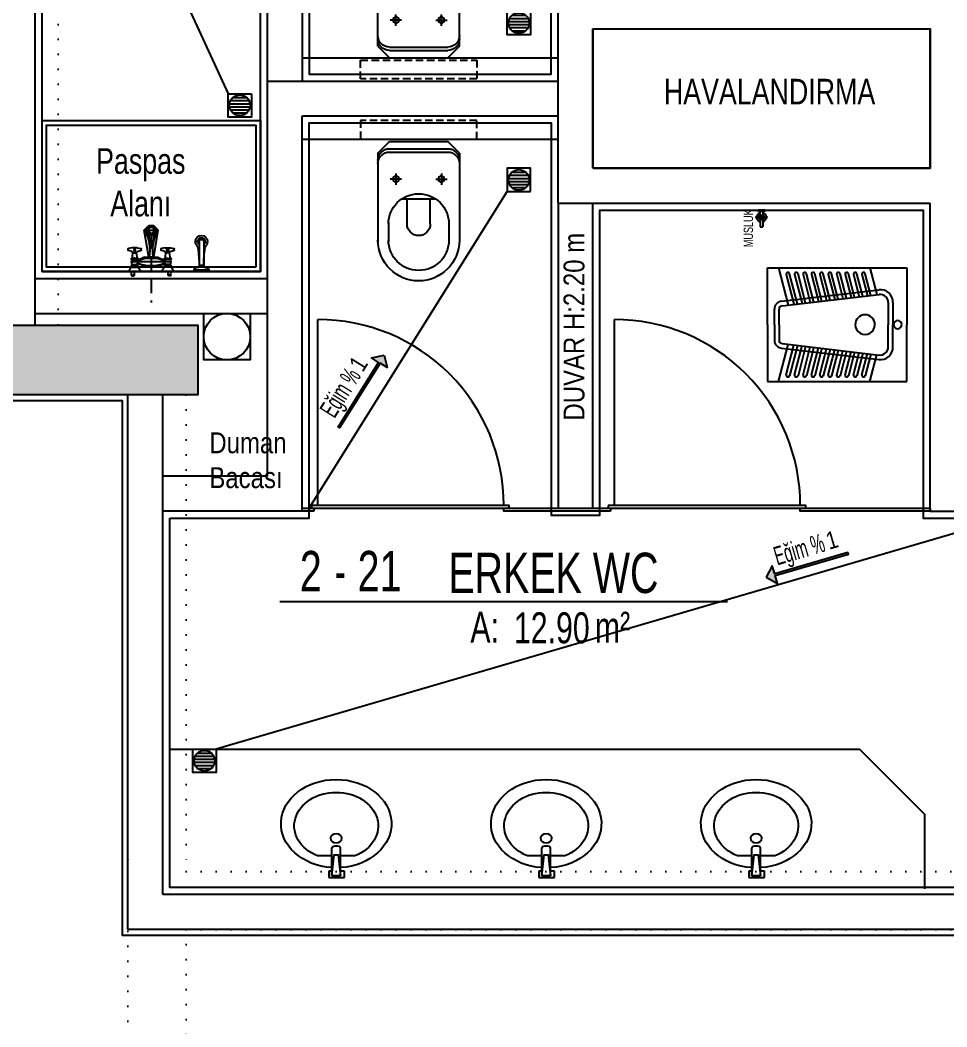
# Model space of a CAD drawing. Header units: inches. Extents: x 21 to 32698, y 13 to 3712.
# Drawn here: x 17295.4 to 17693.9, y 1820.2 to 2253.3 of the extents above; entities that cross this region are included whole.
import ezdxf
from ezdxf.enums import TextEntityAlignment as Align

# ---------------------------------------------------------------- set-up
doc = ezdxf.new("R2010")
doc.units = ezdxf.units.IN
doc.header["$MEASUREMENT"] = 0
doc.set_wipeout_variables(frame=1)
doc.linetypes.add('DOT', pattern=[6.35, 0, -6.35])
doc.linetypes.add('IMPORT-HIDDEN2', pattern=[47.625, 31.75, -15.875])
for name, color, linetype, lineweight in [('Z_MİM_-KM-AREA-IDEN', 8, 'Continuous', 25), ('Z_MİM_-KM-BEAM-RAY', 8, 'DOT', 25), ('Z_MİM_-KM-CERAMIC-09', 8, 'Continuous', 25), ('Z_MİM_-KM-DOOR-FRAM', 8, 'Continuous', 25), ('Z_MİM_-KM-DRAINER', 8, 'Continuous', 25), ('Z_MİM_-KM-Gor-25', 8, 'Continuous', 25), ('Z_MİM_-KM-PATTERN-00', 8, 'Continuous', 25), ('Z_MİM_-KM-PATTERN-STRC', 8, 'Continuous', 25), ('Z_MİM_-KM-RAY-1', 8, 'IMPORT-HIDDEN2', 25), ('Z_MİM_-KM-SHAFT', 8, 'Continuous', 25), ('Z_MİM_-KM-Silik tarama', 8, 'Continuous', 25), ('Z_MİM_-KM-STRC-CONCRETE', 8, 'Continuous', 25), ('Z_MİM_-KM-TEXT', 8, 'Continuous', 25), ('Z_MİM_-KM-TEXT-DETL', 8, 'Continuous', 25), ('Z_MİM_-KM-VITRF', 8, 'Continuous', 25), ('Z_MİM_-KM-WALL', 8, 'Continuous', 25), ('Z_MİM_-KM-WALL-FNSH', 8, 'Continuous', 25), ('Z_MİM_-KM-WALL-PL', 8, 'Continuous', 25), ('Z_MİM_-KM-WALL-PLASTER', 8, 'Continuous', 25), ('Z_MİM_00', 8, 'Continuous', 25)]:
    doc.layers.add(name, color=color, linetype=linetype, lineweight=lineweight)
doc.styles.add('-KM-OLCU', font='ARIALN.TTF')
doc.styles.add('Arial Narrow', font='ARIALN.TTF', dxfattribs={"height": 8})
doc.styles.add('Arial_4', font='arial.ttf', dxfattribs={"height": 10})
doc.styles.add('MAH', font='arial.ttf', dxfattribs={"width": 0.8, "height": 17.5})
doc.styles.add('S1', font='arial.ttf', dxfattribs={"width": 0.75, "height": 11})
doc.styles.add('TEXT 3 arial', font='arial.ttf', dxfattribs={"width": 0.8})

# ---------------------------------------------------------------- blocks, each defined once
blk = doc.blocks.new('-KM_Kiriş İzi-2K')
at = {"layer": 'Z_MİM_-KM-BEAM-RAY'}
for p, q in [((1980, 1450), (1980, 1140)), ((2010, 1110), (2010, 905)), ((2035, 1110), (2035, 905)), ((2010, 905), (2010, 680)), ((2035, 905), (2690, 905)), ((2035, 880), (2690, 880)), ((2035, 880), (2035, 680))]:
    blk.add_line(p, q, dxfattribs=at)
blk = doc.blocks.new('A1138DA')
for p, q in [((-0.109, -0.0671), (-0.109, 0.0746)), ((-0.109, 0.0746), (-0.0393, 0.0746)), ((-0.0909, 0.04), (0.227, 0.04)), ((-0.0393, 0.0746), (-0.0393, 0.04)), ((-0.0393, -0.0671), (-0.109, -0.0671)), ((-0.0909, -0.04), (0.227, -0.04)), ((-0.0393, -0.04), (-0.0393, -0.0671))]:
    blk.add_line(p, q)
for points in [[(0.1338, 0.1692), (0.1338, 0.04)], [(-0.0909, 0.04), (-0.0909, -0.04)], [(-0.0909, -0.04), (0.1463, -0.0181), (0.1463, 0.0181), (-0.0909, 0.04)], [(0.1338, -0.04), (0.1338, -0.1692)]]:
    blk.add_lwpolyline(points)
blk.add_circle((0.3345, 0.0001), 0.0517)
for centre, radius, start, end in [((0.5, 0), 0.5, 184.58857, 175.41143), ((0.474, 0), 0.38, 206.44838, 153.55162), ((0.2023, 0), 0.047, 301.674, 58.326)]:
    blk.add_arc(centre, radius, start, end)
blk = doc.blocks.new('alaturka_plan_1')
blk.add_wipeout([(1400.7, 716), (1890.7, 716), (1890.7, 116), (1400.7, 116)]).dxf.layer = 'Z_MİM_-KM-VITRF'
at = {"layer": 'Z_MİM_-KM-VITRF'}
for p, q in [((1400.7, 716), (1645.7, 716)), ((1400.7, 116), (1400.7, 716)), ((1890.7, 716), (1645.7, 716)), ((1890.7, 116), (1890.7, 716)), ((1550.1, 656), (1645.7, 656)), ((1741.4, 656), (1645.7, 656)), ((1550.1, 636), (1645.7, 636)), ((1741.4, 636), (1645.7, 636)), ((1400.7, 556), (1516.6, 586)), ((1544.3, 177), (1495.4, 594.6)), ((1564.2, 179.3), (1515.3, 597)), ((1727.3, 179.3), (1776.2, 597)), ((1747.1, 177), (1796, 594.6)), ((1890.7, 556), (1774.9, 586)), ((1519.5, 561), (1426.3, 536.8)), ((1523.6, 525.9), (1426.3, 500.7)), ((1430.1, 522.3), (1521.3, 545.9)), ((1767.8, 525.9), (1865.1, 500.7)), ((1861.3, 522.3), (1770.2, 545.9)), ((1771.9, 561), (1865.1, 536.8)), ((1527.7, 490.8), (1426.3, 464.5)), ((1430.1, 486.2), (1525.4, 510.8)), ((1763.7, 490.8), (1865.1, 464.5)), ((1861.3, 486.2), (1766.1, 510.8)), ((1531.8, 455.7), (1426.3, 428.4)), ((1430.1, 450), (1529.5, 475.7)), ((1430.1, 413.9), (1533.6, 440.6)), ((1861.3, 413.9), (1757.9, 440.6)), ((1759.6, 455.7), (1865.1, 428.4)), ((1861.3, 450), (1762, 475.7)), ((1535.9, 420.6), (1426.3, 392.2)), ((1430.1, 377.7), (1537.7, 405.6)), ((1861.3, 377.7), (1753.8, 405.6)), ((1755.5, 420.6), (1865.1, 392.2)), ((1540, 385.5), (1426.3, 356.1)), ((1544.1, 350.4), (1426.3, 319.9)), ((1430.1, 341.5), (1541.8, 370.5)), ((1747.3, 350.4), (1865.1, 319.9)), ((1861.3, 341.5), (1749.6, 370.5)), ((1751.4, 385.5), (1865.1, 356.1)), ((1548.3, 315.3), (1426.3, 283.8)), ((1430.1, 305.4), (1545.9, 335.4)), ((1743.2, 315.3), (1865.1, 283.8)), ((1861.3, 305.4), (1745.5, 335.4)), ((1552.4, 280.2), (1426.3, 247.6)), ((1430.1, 269.2), (1550, 300.3)), ((1430.1, 233.1), (1554.1, 265.2)), ((1861.3, 233.1), (1737.3, 265.2)), ((1739.1, 280.2), (1865.1, 247.6)), ((1861.3, 269.2), (1741.4, 300.3)), ((1556.5, 245.1), (1426.3, 211.4)), ((1430.1, 196.9), (1558.2, 230.1)), ((1861.3, 196.9), (1733.2, 230.1)), ((1735, 245.1), (1865.1, 211.4)), ((1400.7, 163.5), (1561.2, 205)), ((1890.7, 163.5), (1730.3, 205)), ((1645.7, 166), (1579.1, 166)), ((1645.7, 146), (1579.1, 146)), ((1645.7, 166), (1712.4, 166)), ((1645.7, 146), (1712.4, 146)), ((1645.7, 116), (1400.7, 116)), ((1645.7, 116), (1890.7, 116))]:
    blk.add_line(p, q, dxfattribs=at)
for centre, radius, start, end in [((1645.7, 676), 17.5, 90, 270), ((1645.7, 676), 17.5, 270, 90), ((1550.1, 601), 55, 90, 186.6745), ((1741.4, 601), 55, 353.3255, 90), ((1550.1, 601), 35, 90, 186.6745), ((1741.4, 601), 35, 353.3255, 90), ((1645.7, 536), 42.5, 90, 270), ((1645.7, 536), 42.5, 270, 90), ((1428.2, 529.6), 7.5, 104.518, 284.518), ((1863.2, 529.6), 7.5, 255.482, 75.482), ((1428.2, 493.4), 7.5, 104.518, 284.518), ((1863.2, 493.4), 7.5, 255.482, 75.482), ((1428.2, 457.3), 7.5, 104.518, 284.518), ((1863.2, 457.3), 7.5, 255.482, 75.482), ((1428.2, 421.1), 7.5, 104.518, 284.518), ((1428.2, 385), 7.5, 104.518, 284.518), ((1863.2, 421.1), 7.5, 255.482, 75.482), ((1863.2, 385), 7.5, 255.482, 75.482), ((1428.2, 348.8), 7.5, 104.518, 284.518), ((1863.2, 348.8), 7.5, 255.482, 75.482), ((1428.2, 312.6), 7.5, 104.518, 284.518), ((1863.2, 312.6), 7.5, 255.482, 75.482), ((1428.2, 276.5), 7.5, 104.518, 284.518), ((1863.2, 276.5), 7.5, 255.482, 75.482), ((1428.2, 240.3), 7.5, 104.518, 284.518), ((1863.2, 240.3), 7.5, 255.482, 75.482), ((1428.2, 204.2), 7.5, 104.518, 284.518), ((1579.1, 181), 35, 186.6745, 270), ((1579.1, 181), 15, 186.6745, 270), ((1712.4, 181), 15, 270, 353.3255), ((1712.4, 181), 35, 270, 353.3255), ((1863.2, 204.2), 7.5, 255.482, 75.482)]:
    blk.add_arc(centre, radius, start, end, dxfattribs=at)
blk = doc.blocks.new('*U106')
for p, q in [((38.64, -12.17), (13.64, -12.17)), ((8.64, -14.02), (8.64, -52.24)), ((38.64, -13.59), (13.64, -13.59)), ((43.64, -14.02), (43.64, -52.24)), ((13.14, -43.92), (13.14, -52.24)), ((39.14, -43.92), (39.14, -52.24))]:
    blk.add_line(p, q)
for centre, radius, start, end in [((13.64, -17.17), 5, 90, 180), ((38.64, -17.17), 5, 0, 90), ((13.64, -18.59), 5, 90, 180), ((38.64, -18.59), 5, 0, 90), ((26.14, -44.54), 13.01, 0, 180), ((26.14, -51.52), 17.51, 180, 0), ((26.14, -51.52), 13.01, 180, 0)]:
    blk.add_arc(centre, radius, start, end)
at = {"layer": 'Z_MİM_-KM-Silik tarama'}
for p, q in [((18.81, -25.23), (13.87, -25.23)), ((16.34, -22.76), (16.34, -27.71)), ((33.47, -25.23), (38.41, -25.23)), ((35.94, -22.76), (35.94, -27.71)), ((33.29, -33.66), (18.99, -33.66)), ((21.14, -44.54), (21.14, -33.66)), ((31.14, -44.54), (31.14, -33.66))]:
    blk.add_line(p, q, dxfattribs=at)
for centre in [(16.34, -25.23), (35.94, -25.23)]:
    blk.add_circle(centre, 1.32, dxfattribs=at)
blk.add_arc((26.14, -44.54), 5, 180, 0, dxfattribs=at)
blk.add_wipeout([(1.14, 0), (51.14, 0), (51.14, -8.05), (1.14, -8.05)])
for p, q in [((8.64, -14.02), (13.64, -9.02)), ((38.64, -9.02), (13.64, -9.02)), ((43.64, -14.02), (38.64, -9.02))]:
    blk.add_line(p, q)
at = {"layer": 'Z_MİM_-KM-RAY-1', "ltscale": 0.1}
blk.add_lwpolyline([(1.14, 0), (51.14, 0), (51.14, -8.05), (1.14, -8.05)], close=True, dxfattribs=at)
blk = doc.blocks.new('*U128')
for p, q in [((8.64, -52.24), (8.64, -14.02)), ((13.14, -22.35), (13.14, -14.02)), ((39.14, -22.35), (39.14, -14.02)), ((43.64, -52.24), (43.64, -14.02)), ((38.64, -52.67), (13.64, -52.67)), ((38.64, -54.09), (13.64, -54.09))]:
    blk.add_line(p, q)
for centre, radius, start, end in [((26.14, -14.74), 17.51, 0, 180), ((26.14, -14.74), 13.01, 0, 180), ((26.14, -21.73), 13.01, 180, 0), ((13.64, -47.67), 5, 180, 270), ((13.64, -49.09), 5, 180, 270), ((38.64, -47.67), 5, 270, 0), ((38.64, -49.09), 5, 270, 0)]:
    blk.add_arc(centre, radius, start, end)
at = {"layer": 'Z_MİM_-KM-Silik tarama'}
for p, q in [((21.14, -21.73), (21.14, -32.6)), ((31.14, -21.73), (31.14, -32.6)), ((33.29, -32.6), (18.99, -32.6)), ((16.34, -43.5), (16.34, -38.56)), ((35.94, -43.5), (35.94, -38.56)), ((18.81, -41.03), (13.87, -41.03)), ((33.47, -41.03), (38.41, -41.03))]:
    blk.add_line(p, q, dxfattribs=at)
for centre in [(16.34, -41.03), (35.94, -41.03)]:
    blk.add_circle(centre, 1.32, dxfattribs=at)
blk.add_arc((26.14, -21.73), 5, 360, 180, dxfattribs=at)
blk.add_wipeout([(1.14, -66.27), (51.14, -66.27), (51.14, -58.22), (1.14, -58.22)])
for p, q in [((8.64, -52.24), (13.64, -57.24)), ((43.64, -52.24), (38.64, -57.24)), ((38.64, -57.24), (13.64, -57.24))]:
    blk.add_line(p, q)
at = {"layer": 'Z_MİM_-KM-RAY-1', "ltscale": 0.1}
blk.add_lwpolyline([(1.14, -66.27), (51.14, -66.27), (51.14, -58.22), (1.14, -58.22)], close=True, dxfattribs=at)
blk = doc.blocks.new('-KM_Baca_20_20')
at = {"layer": 'Z_MİM_-KM-SHAFT'}
blk.add_lwpolyline([(7744.12, 1199.75), (7764.12, 1199.75), (7764.12, 1179.75), (7744.12, 1179.75)], close=True, dxfattribs=at)
blk.add_circle((7754.12, 1189.75), 10, dxfattribs=at)
blk = doc.blocks.new('-KM_Kolon-2K')
at = {"layer": 'Z_MİM_-KM-PATTERN-STRC'}
blk.add_hatch(color=256, dxfattribs=at).paths.add_polyline_path([(1955, 1140), (2040, 1140), (2040, 1110), (1955, 1110)], flags=0)
at = {"layer": 'Z_MİM_-KM-STRC-CONCRETE'}
blk.add_lwpolyline([(1955, 1140), (2040, 1140), (2040, 1110), (1955, 1110)], close=True, dxfattribs=at)
blk = doc.blocks.new('*U121')
blk.add_line((0, 0), (192.45, 0))
at = {"color": 7, "style": 'MAH', "width": 0.6}
blk.add_text('-', height=17.07, dxfattribs=at).set_placement((25.99, 13.11), align=Align.MIDDLE_CENTER)
at = {"color": 7, "style": 'Arial_4', "width": 0.7}
for s, p in [('m² ', (135.42, -17.69)), ('A:', (81.91, -17.69))]:
    blk.add_text(s, height=13.333, dxfattribs=at).set_placement(p)
for tag, p in [('K', (8.57, 13.11)), ('00', (33.43, 13.11)), ('MAHALADI', (72.42, 12.35))]:
    blk.add_attdef(tag, text='', height=17.33, dxfattribs=at).set_placement(p, align=Align.MIDDLE_LEFT)
blk.add_attdef('27.00', text='', height=13.33, dxfattribs=at).set_placement((133.25, -11.29), align=Align.MIDDLE_RIGHT)
blk = doc.blocks.new('duş aksesuar')
for p, q in [((-3.43, 16.38), (-4.17, 16.38)), ((-3.7, 9.98), (-3.7, 16.38)), ((-3.43, 9.98), (-3.43, 16.38)), ((-2.43, 14.64), (-2.43, 15.38)), ((-1.93, 12.22), (-1.93, 14.14)), ((8.75, 14.14), (-1.93, 14.14)), ((-1.68, 12.22), (-1.68, 14.14)), ((-1.43, 12.22), (-1.43, 14.14)), ((-3.43, 9.98), (-4.17, 9.98)), ((-2.43, 11.72), (-2.43, 10.98)), ((8.75, 12.22), (-1.93, 12.22)), ((-5.72, 0.05), (-6.02, -0.13)), ((-5.81, 0), (-6.02, -0.21)), ((-5.72, 0.05), (-4.17, 0.05)), ((-5.72, 0.05), (-5.72, -1.2)), ((-4.17, 1.05), (-4.17, -3.72)), ((-2.21, 0.02), (-2.21, -2.68)), ((4.64, 0.21), (4.87, 1.29)), ((5.11, 1.49), (5.58, 1.49)), ((6.13, -0.2), (5.82, 1.29)), ((-5.72, 0), (-6.02, -0.3)), ((-5.72, -0.09), (-6.02, -0.39)), ((-6.02, -0.13), (-6.02, -1.02)), ((-5.72, -0.18), (-6.02, -0.48)), ((-5.72, -0.27), (-6.02, -0.57)), ((-5.72, -0.36), (-6.02, -0.66)), ((-5.72, -0.44), (-6.02, -0.74)), ((-5.72, -0.53), (-6.02, -0.83)), ((-5.72, -0.62), (-6.02, -0.92)), ((-5.72, -0.71), (-6.02, -1.01)), ((-5.72, -1.2), (-6.02, -1.02)), ((-5.72, -0.8), (-5.97, -1.05)), ((-5.72, -0.89), (-5.92, -1.08)), ((-5.72, -0.97), (-5.86, -1.11)), ((-5.72, -1.06), (-5.81, -1.15)), ((-5.72, -1.15), (-5.75, -1.18)), ((-5.72, -1.2), (-4.17, -1.2)), ((-2.01, -5.55), (-0.59, -2.57)), ((-1.05, -0.24), (-1.05, -2.43)), ((0, 0), (0, -16.87)), ((2.01, -5.55), (0.59, -2.57)), ((1.05, -0.24), (1.05, -2.43)), ((2.25, -0.32), (3.94, -0.6)), ((2.25, -2.34), (3.94, -2.07)), ((3.94, -0.6), (4.2, -0.43)), ((3.94, -0.6), (3.94, -2.07)), ((3.94, -1.33), (6.13, -1.33)), ((3.94, -2.07), (4.2, -2.24)), ((4.64, -2.88), (4.87, -3.95)), ((5.11, -4.15), (5.58, -4.15)), ((6.13, -2.46), (5.82, -3.95)), ((6.13, -2.46), (6.13, -0.2)), ((-2.01, -11.32), (-2.01, -5.55)), ((2.01, -7.33), (13.63, -5.39)), ((2.01, -11.32), (2.01, -5.55)), ((11.6, -7.39), (7.46, -7.57)), ((13.63, -5.39), (11.6, -7.39)), ((11.6, -9.39), (11.6, -7.39)), ((13.63, -6.09), (12.1, -7.6)), ((12.1, -9.18), (12.1, -7.6)), ((13.63, -5.39), (15.66, -7.39)), ((13.63, -10.69), (13.63, -6.09)), ((13.63, -6.09), (15.16, -7.6)), ((15.16, -9.18), (15.16, -7.6)), ((15.66, -9.39), (15.66, -7.39)), ((-2.01, -11.32), (-0.59, -14.3)), ((2.01, -11.32), (0.59, -14.3)), ((2.01, -9.45), (13.63, -11.39)), ((4.64, -13.99), (4.87, -12.91)), ((5.11, -12.71), (5.58, -12.71)), ((6.13, -14.4), (5.82, -12.91)), ((11.6, -9.39), (7.46, -9.22)), ((13.63, -11.39), (11.6, -9.39)), ((13.63, -10.69), (12.1, -9.18)), ((13.63, -10.69), (15.16, -9.18)), ((13.63, -11.39), (15.66, -9.39)), ((-5.72, -15.67), (-6.02, -15.85)), ((-6.02, -16.74), (-6.02, -15.85)), ((-5.72, -16.16), (-6.02, -15.86)), ((-5.72, -16.24), (-6.02, -15.94)), ((-5.72, -16.33), (-6.02, -16.03)), ((-5.72, -16.42), (-6.02, -16.12)), ((-5.72, -16.51), (-6.02, -16.21)), ((-5.72, -16.6), (-6.02, -16.3)), ((-5.72, -16.69), (-6.02, -16.39)), ((-5.72, -16.78), (-6.02, -16.47)), ((-5.72, -16.86), (-6.02, -16.56)), ((-5.81, -16.87), (-6.02, -16.65)), ((-5.72, -16.92), (-6.02, -16.74)), ((-5.72, -16.07), (-5.97, -15.82)), ((-5.72, -15.98), (-5.92, -15.79)), ((-5.72, -15.89), (-5.86, -15.75)), ((-5.72, -15.8), (-5.81, -15.72)), ((-5.72, -15.71), (-5.75, -15.69)), ((-5.72, -16.92), (-5.72, -15.67)), ((-5.72, -15.67), (-4.17, -15.67)), ((-5.72, -16.92), (-4.17, -16.92)), ((-4.17, -17.92), (-4.17, -13.15)), ((-2.21, -16.88), (-2.21, -14.18)), ((-1.05, -16.63), (-1.05, -14.43)), ((1.05, -16.63), (1.05, -14.43)), ((2.25, -14.52), (3.94, -14.8)), ((2.25, -16.54), (3.94, -16.27)), ((3.94, -14.8), (4.2, -14.63)), ((3.94, -16.27), (3.94, -14.8)), ((3.94, -15.53), (6.13, -15.53)), ((3.94, -16.27), (4.2, -16.43)), ((4.64, -17.08), (4.87, -18.15)), ((6.13, -16.66), (5.82, -18.15)), ((6.13, -14.4), (6.13, -16.66)), ((5.11, -18.35), (5.58, -18.35))]:
    blk.add_line(p, q)
for centre, radius in [((-1.63, -1.33), 0.33), ((1.4, -0.32), 0.237), ((1.4, -2.35), 0.237), ((13.63, -8.39), 1.73), ((13.63, -8.39), 1.23), ((-1.63, -15.53), 0.33), ((1.4, -14.51), 0.237), ((1.4, -16.55), 0.237)]:
    blk.add_circle(centre, radius)
for centre, radius, start, end in [((-3.43, 15.38), 1, 0, 90), ((-1.93, 14.64), 0.5, 180, 270), ((-3.45, 87.56), 73.44, 271.3806, 277.4193), ((5.77, 16.72), 2, 277.4193, 310.0792), ((8.75, 13.18), 2.63, 229.9208, 130.0792), ((8.75, 13.18), 1.63, 216.3284, 143.6716), ((8.75, 13.18), 0.965, 270, 90), ((-3.43, 10.98), 1, 270, 0), ((-1.93, 11.72), 0.5, 90, 180), ((-3.45, -61.2), 73.44, 82.5807, 88.6194), ((5.77, 9.64), 2, 49.9208, 82.5807), ((-4.37, -1.77), 2.83, 40.8184, 85.9339), ((-2.31, 0.02), 0.1, 0, 40.8184), ((-1.63, -0.83), 0.834, 45.6844, 134.3156), ((1.4, -0.24), 0.357, 41.9134, 180.9436), ((3.67, 0.41), 1, 302.5094, 348.3908), ((5.11, 1.24), 0.25, 90, 168.3908), ((5.58, 1.24), 0.25, 11.6092, 90), ((-4.37, -0.9), 2.83, 274.0661, 319.1816), ((-2.31, -2.68), 0.1, 319.1816, 0), ((-1.63, -1.83), 0.834, 225.6844, 314.3156), ((14.46, -8.43), 16.15, 158.7035, 201.2965), ((0, -2.42), 2.42, 64.4398, 115.5602), ((-0.84, -2.57), 0.248, 0, 146.5748), ((0.84, -2.57), 0.248, 33.4252, 180), ((-14.46, -8.43), 16.15, 338.7035, 21.2965), ((1.4, -2.42), 0.357, 179.0564, 318.0866), ((2.41, 0.66), 1, 221.9134, 260.6966), ((2.41, -3.33), 1, 99.3034, 138.0866), ((3.67, -3.08), 1, 11.6092, 57.4906), ((5.11, -3.9), 0.25, 191.6092, 270), ((5.58, -3.9), 0.25, 270, 348.3908), ((5.06, 9.09), 16.83, 259.5714, 300.6359), ((5.06, -25.87), 16.83, 59.3641, 100.4286), ((5.11, -12.96), 0.25, 90, 168.3908), ((5.58, -12.96), 0.25, 11.6092, 90), ((-4.37, -15.96), 2.83, 40.8184, 85.9339), ((-4.37, -15.1), 2.83, 274.0661, 319.1816), ((-2.31, -14.18), 0.1, 0, 40.8184), ((-2.31, -16.88), 0.1, 319.1816, 0), ((-1.63, -15.03), 0.834, 45.6844, 134.3156), ((-1.63, -16.03), 0.834, 225.6844, 314.3156), ((-0.84, -14.3), 0.248, 213.4252, 0), ((0, -14.44), 2.42, 244.4398, 295.5602), ((0.84, -14.3), 0.248, 180, 326.5748), ((1.4, -14.44), 0.357, 41.9134, 180.9436), ((1.4, -16.62), 0.357, 179.0564, 318.0866), ((2.41, -13.53), 1, 221.9134, 260.6966), ((2.41, -17.53), 1, 99.3034, 138.0866), ((3.67, -13.79), 1, 302.5094, 348.3908), ((3.67, -17.28), 1, 11.6092, 57.4906), ((5.11, -18.1), 0.25, 191.6092, 270), ((5.58, -18.1), 0.25, 270, 348.3908)]:
    blk.add_arc(centre, radius, start, end)
at = {"extrusion": (0, 0, -1)}
for centre, major_axis, ratio in [((-1.63, -0.46), (0.344, 0), 0.634929), ((1.4, -1.33), (0, -0.322), 0.714309), ((5.03, -1.33), (0.595, 0), 0.570277), ((-1.63, -14.65), (0.344, 0), 0.634929)]:
    blk.add_ellipse(centre, major_axis=major_axis, ratio=ratio, dxfattribs=at)
for centre, major_axis, ratio in [((-1.63, -2.21), (0.344, 0), 0.634929), ((-1.63, -16.41), (0.344, 0), 0.634929), ((1.4, -15.53), (0, 0.322), 0.714309), ((5.03, -15.53), (0.595, 0), 0.570277)]:
    blk.add_ellipse(centre, major_axis=major_axis, ratio=ratio)
at = {"layer": 'Z_MİM_-KM-RAY-1', "ltscale": 0.2}
blk.add_line((11.98, -8.39), (-17.52, -8.39), dxfattribs=at)
blk = doc.blocks.new('A$C3109010e')
at = {"layer": 'Z_MİM_-KM-TEXT-DETL', "color": 7, "insert": (4.6, 78.11), "char_height": 9, "width": 156.214, "attachment_point": 5, "rotation": 90, "style": '-KM-OLCU'}
blk.add_mtext('DUVAR H:2.20 m', dxfattribs=at)
blk = doc.blocks.new('*U280')
blk.add_wipeout([(0, 10), (10, 10), (10, 0), (0, 0)])
at = {"layer": 'Z_MİM_-KM-DRAINER'}
blk.add_lwpolyline([(10, 10), (10, 0), (0, 0), (0, 10)], close=True, dxfattribs=at)
at = {"layer": 'Z_MİM_-KM-Silik tarama'}
for p, q in [((0.57, 4.4), (9.39, 4.4)), ((0.62, 5.73), (9.44, 5.73)), ((1.04, 7.07), (8.97, 7.07)), ((2.07, 8.4), (7.93, 8.4)), ((1.04, 3.07), (8.97, 3.07)), ((2.07, 1.73), (7.93, 1.73))]:
    blk.add_line(p, q, dxfattribs=at)
blk.add_circle((5, 5.07), 4.44, dxfattribs=at)
blk = doc.blocks.new('*U281')
blk.add_wipeout([(0, 0), (10, 0), (10, 10), (0, 10)])
at = {"layer": 'Z_MİM_-KM-DRAINER'}
blk.add_lwpolyline([(10, 0), (10, 10), (0, 10), (0, 0)], close=True, dxfattribs=at)
at = {"layer": 'Z_MİM_-KM-Silik tarama'}
for p, q in [((0.57, 5.6), (9.39, 5.6)), ((1.04, 6.93), (8.97, 6.93)), ((2.07, 8.27), (7.93, 8.27)), ((0.62, 4.27), (9.44, 4.27)), ((1.04, 2.93), (8.97, 2.93)), ((2.07, 1.6), (7.93, 1.6))]:
    blk.add_line(p, q, dxfattribs=at)
blk.add_circle((5, 4.93), 4.44, dxfattribs=at)
blk = doc.blocks.new('*U229')
at = {"layer": 'Z_MİM_-KM-PATTERN-00'}
h = blk.add_hatch(color=256, dxfattribs=at)
h.dxf.hatch_style = 1
h.paths.add_polyline_path([(36.77, 3.94), (40.7, 7.87), (40.7, 4.29), (73.53, 4.29), (73.53, 3.58), (40.7, 3.58), (40.7, 0)])
at = {"linetype": 'Continuous'}
blk.add_lwpolyline([(36.77, 3.94), (40.7, 7.87), (40.7, 4.29), (73.53, 4.29), (73.53, 3.58), (40.7, 3.58), (40.7, 0)], close=True, dxfattribs=at)
at = {"color": 7, "style": '-KM-OLCU'}
blk.add_attdef('E', (48.18, 0.21), '', height=7.5, rotation=180, dxfattribs=at)
at = {"layer": 'Z_MİM_-KM-TEXT', "color": 7, "style": 'Arial Narrow', "width": 0.7}
blk.add_text('Eğim %%%', height=8, rotation=180, dxfattribs=at).set_placement((71.51, 0.42))
blk = doc.blocks.new('*U283')
blk.add_wipeout([(0, 10), (10, 10), (10, 0), (0, 0)])
at = {"layer": 'Z_MİM_-KM-DRAINER'}
blk.add_lwpolyline([(10, 10), (10, 0), (0, 0), (0, 10)], close=True, dxfattribs=at)
at = {"layer": 'Z_MİM_-KM-Silik tarama'}
for p, q in [((0.57, 4.4), (9.39, 4.4)), ((0.62, 5.73), (9.44, 5.73)), ((1.04, 7.07), (8.97, 7.07)), ((2.07, 8.4), (7.93, 8.4)), ((1.04, 3.07), (8.97, 3.07)), ((2.07, 1.73), (7.93, 1.73))]:
    blk.add_line(p, q, dxfattribs=at)
blk.add_circle((5, 5.07), 4.44, dxfattribs=at)
blk = doc.blocks.new('*U285')
blk.add_wipeout([(0, 10), (10, 10), (10, 0), (0, 0)])
at = {"layer": 'Z_MİM_-KM-DRAINER'}
blk.add_lwpolyline([(10, 10), (10, 0), (0, 0), (0, 10)], close=True, dxfattribs=at)
at = {"layer": 'Z_MİM_-KM-Silik tarama'}
for p, q in [((0.57, 4.4), (9.39, 4.4)), ((0.62, 5.73), (9.44, 5.73)), ((1.04, 7.07), (8.97, 7.07)), ((2.07, 8.4), (7.93, 8.4)), ((1.04, 3.07), (8.97, 3.07)), ((2.07, 1.73), (7.93, 1.73))]:
    blk.add_line(p, q, dxfattribs=at)
blk.add_circle((5, 5.07), 4.44, dxfattribs=at)
blk = doc.blocks.new('*U231')
at = {"layer": 'Z_MİM_-KM-PATTERN-00'}
h = blk.add_hatch(color=256, dxfattribs=at)
h.dxf.hatch_style = 1
h.paths.add_polyline_path([(77.47, 3.94), (73.53, 7.87), (73.53, 4.29), (40.7, 4.29), (40.7, 3.58), (73.53, 3.58), (73.53, 0)])
at = {"linetype": 'Continuous'}
blk.add_lwpolyline([(77.47, 3.94), (73.53, 7.87), (73.53, 4.29), (40.7, 4.29), (40.7, 3.58), (73.53, 3.58), (73.53, 0)], close=True, dxfattribs=at)
at = {"color": 7, "style": '-KM-OLCU'}
blk.add_attdef('E', (48.18, 0.21), '', height=7.5, rotation=180, dxfattribs=at)
at = {"layer": 'Z_MİM_-KM-TEXT', "color": 7, "style": 'Arial Narrow', "width": 0.7}
blk.add_text('Eğim %%%', height=8, rotation=180, dxfattribs=at).set_placement((71.51, 0.42))
blk = doc.blocks.new('*U286')
at = {"layer": 'Z_MİM_-KM-VITRF'}
for p, q in [((-4.13, 0.64), (-7.15, 0.64)), ((-7.15, 0.64), (-7.15, -0.56)), ((-4.13, 0.75), (-2.13, 0.75)), ((-4.13, -0.75), (-4.13, 0.75)), ((-3.38, 0.75), (-3.38, 1.25)), ((-3.13, 0), (-3.13, -1.19)), ((-2.88, 0.75), (-2.88, 1.25)), ((-2.13, 0.75), (-2.13, -0.75)), ((-0.42, 0.75), (-0.42, -0.75)), ((-4.13, -0.56), (-7.15, -0.56)), ((-2.13, -0.75), (-4.13, -0.75)), ((-3.38, -0.75), (-3.38, -1.25)), ((-2.88, -0.75), (-2.88, -1.25))]:
    blk.add_line(p, q, dxfattribs=at)
blk.add_lwpolyline([(-2.13, -0.75), (-0.42, -0.75), (-0.42, -1.41), (0, -1.41), (0, 1.41), (-0.42, 1.41), (-0.42, 0.75), (-2.13, 0.75)], dxfattribs=at)
for centre in [(-3.13, 1.75), (-3.13, 0), (-3.13, -1.75)]:
    blk.add_circle(centre, 0.559, dxfattribs=at)
for start, end in [(104.5805, 161.6676), (21.5954, 75.4195), (195.9233, 255.4195), (284.5805, 338.4046)]:
    blk.add_arc((-3.13, 0), 2.04, start, end, dxfattribs=at)
at = {"layer": 'Z_MİM_-KM-TEXT', "color": 7, "style": 'TEXT 3 arial', "width": 0.7}
blk.add_text('MUSLUK', height=4, dxfattribs=at).set_placement((-15.98, 3.67, 0))

msp = doc.modelspace()

# ---------------------------------------------------------------- linework, layer by layer
at = {"layer": 'Z_MİM_-KM-DOOR-FRAM', "ltscale": 1.5}
for p, q in [((17423.41, 2044.48), (17423.41, 2124.48)), ((17550.91, 2044.48), (17550.91, 2124.48))]:
    msp.add_line(p, q, dxfattribs=at)
msp.add_arc((17423.49, 2044.6), 79.88, 359.9155, 90.0533, dxfattribs=at)
at = {"layer": 'Z_MİM_-KM-Gor-25'}
msp.add_line((17416.71, 2237.08), (17526.71, 2237.08), dxfattribs=at)
for points in [[(17401.71, 2227.08), (17401.71, 2395.88), (17416.71, 2395.88), (17416.71, 2227.08)], [(17526.71, 2174.58), (17526.71, 2043.28), (17541.71, 2043.28), (17541.71, 2174.58)]]:
    msp.add_lwpolyline(points, dxfattribs=at)
at = {"layer": 'Z_MİM_-KM-SHAFT'}
msp.add_lwpolyline([(17541.76, 2189.58), (17541.76, 2249.58), (17686.76, 2249.58), (17686.76, 2189.58)], close=True, dxfattribs=at)
at = {"layer": 'Z_MİM_-KM-VITRF'}
for points in [[(17398.76, 2145.08), (17304.76, 2145.08), (17304.76, 2210.08), (17398.76, 2210.08), (17398.76, 2145.08)], [(17359.26, 1939.58), (17656.33, 1939.58), (17684.26, 1911.65), (17684.26, 1879.58)], [(17359.26, 1939.58), (17656.33, 1939.58), (17684.26, 1911.65), (17684.26, 1879.58)]]:
    msp.add_lwpolyline(points, dxfattribs=at)
msp.add_lwpolyline([(17396.76, 2147.08), (17306.76, 2147.08), (17306.76, 2208.08), (17396.76, 2208.08)], close=True, dxfattribs=at)
at = {"layer": 'Z_MİM_-KM-WALL'}
for p, q in [((17301.72, 2432.08), (17301.72, 2122.08)), ((17526.71, 2174.58), (17526.71, 2264.58)), ((17541.71, 2249.58), (17686.71, 2249.58)), ((17541.71, 2189.58), (17541.71, 2249.58)), ((17686.71, 2189.58), (17686.71, 2249.58)), ((17541.71, 2189.58), (17686.71, 2189.58)), ((17686.71, 2042.08), (17686.71, 2174.58)), ((17341.71, 1862.08), (17341.71, 2092.08)), ((17356.71, 1877.08), (17356.71, 2092.08)), ((17686.71, 2042.08), (17701.71, 2042.08)), ((17856.71, 1877.08), (17356.71, 1877.08)), ((17871.71, 1862.08), (17341.71, 1862.08))]:
    msp.add_line(p, q, dxfattribs=at)
at = {"layer": 'Z_MİM_-KM-WALL-FNSH'}
for points in [[(17420.71, 2044.48), (17420.71, 2043.28), (17505.71, 2043.28), (17505.71, 2044.48)], [(17548.21, 2044.48), (17548.21, 2043.28), (17633.21, 2043.28), (17633.21, 2044.48)], [(17421.71, 2042.08), (17416.71, 2042.08), (17416.71, 2043.28), (17421.71, 2043.28)], [(17686.71, 2042.08), (17630.87, 2042.08), (17630.87, 2043.28), (17686.71, 2043.28)]]:
    msp.add_lwpolyline(points, close=True, dxfattribs=at)
msp.add_lwpolyline([(17549.21, 2042.08), (17503.37, 2042.08), (17503.37, 2043.28), (17549.21, 2043.28), (17549.21, 2042.08)], dxfattribs=at)
at = {"layer": 'Z_MİM_-KM-WALL-PL'}
for p, q in [((17401.71, 2057.08), (17401.71, 2227.08)), ((17401.71, 2227.08), (17526.71, 2227.08)), ((17416.71, 2042.08), (17416.71, 2212.08)), ((17526.71, 2174.58), (17686.71, 2174.58)), ((17301.72, 2142.08), (17401.76, 2142.08)), ((17301.72, 2127.08), (17401.76, 2127.08)), ((17401.71, 2057.08), (17356.71, 2057.08)), ((17416.71, 2042.08), (17356.71, 2042.08))]:
    msp.add_line(p, q, dxfattribs=at)

# ---------------------------------------------------------------- block references
at = {"layer": 'Z_MİM_-KM-AREA-IDEN'}
msp.add_blockref('*U121', (17407.08, 2003.14), dxfattribs=at).add_auto_attribs({'27.00': '12.90', '00': '21', 'K': '2', 'MAHALADI': 'ERKEK WC'})
at = {"layer": 'Z_MİM_-KM-BEAM-RAY'}
msp.add_blockref('-KM_Kiriş İzi-2K', (15331.71, 982.08), dxfattribs=at)
at = {"layer": 'Z_MİM_-KM-SHAFT'}
msp.add_blockref('-KM_Baca_20_20', (9630.18, 927.34), dxfattribs=at)
at = {"layer": 'Z_MİM_-KM-VITRF', "rotation": 90}
msp.add_blockref('*U286', (17614.21, 2171.58), dxfattribs=at)
at = {"layer": 'Z_MİM_-KM-VITRF', "extrusion": (0, 0, -1), "zscale": -1, "rotation": 90}
msp.add_blockref('duş aksesuar', (-17360.15, 2149.26), dxfattribs=at)
at = {"layer": 'Z_MİM_-KM-VITRF', "xscale": -38, "yscale": 47.5, "zscale": 0.095, "rotation": 270}
for p in [(17431.29, 1888.61), (17431.29, 1888.61), (17521.6, 1888.61), (17521.6, 1888.61), (17611.91, 1888.61), (17611.91, 1888.61)]:
    msp.add_blockref('A1138DA', p, dxfattribs=at)
at = {"layer": 'Z_MİM_00'}
msp.add_blockref('A$C3109010e', (17529.03, 2043.28), dxfattribs=at)
for name, p, rotation in [('*U229', (17468.06, 2142.48), 238.0176400046466), ('*U231', (17689.43, 2039.13), 196.3163896872405)]:
    msp.add_blockref(name, p, dxfattribs=dict(at, rotation=rotation)).add_auto_attribs({'E': '1'})

# ---------------------------------------------------------------- texts
at = {"layer": 'Z_MİM_-KM-TEXT', "color": 7, "ltscale": 0.2, "insert": (17572.2, 2228.04), "char_height": 11, "attachment_point": 1, "style": 'S1'}
msp.add_mtext_dynamic_manual_height_columns('HAVALANDIRMA', width=63.2764, gutter_width=12.5, heights=[0], dxfattribs=at)
at = {"layer": 'Z_MİM_-KM-TEXT', "color": 7, "ltscale": 0.2, "insert": (17422.35, 2168.7), "char_height": 11, "width": 150.2384, "attachment_point": 9, "style": 'S1'}
msp.add_mtext('\\pxqc,t5.3975,10.795,16.1925,21.59,26.9875,32.385,37.7825,43.18,48.5775,53.975,59.3725,64.77,70.1675,75.565,80.9625,86.36,91.7575,97.155,102.5525,107.95,113.3475,118.745,124.1425,129.54,134.9375,140.335,145.7325,151.13,156.5275,161.925,167.3225,172.72;Paspas \\PAlanı', dxfattribs=at)
at = {"layer": 'Z_MİM_-KM-TEXT-DETL', "color": 7, "insert": (17376.72, 2075.96), "char_height": 9, "attachment_point": 1, "style": '-KM-OLCU'}
msp.add_mtext_dynamic_manual_height_columns('Duman Bacası', width=63.2764, gutter_width=12.5, heights=[0], dxfattribs=at)

# ---------------------------------------------------------------- next in the draw order: block references
at = {"layer": 'Z_MİM_-KM-VITRF', "xscale": -1}
for name, p in [('*U128', (17492.9, 2294.33)), ('*U106', (17492.9, 2210.13))]:
    msp.add_blockref(name, p, dxfattribs=at)
at = {"layer": 'Z_MİM_-KM-VITRF', "ltscale": 0.5, "xscale": 0.1, "yscale": 0.1, "zscale": 0.1, "rotation": 270}
msp.add_blockref('alaturka_plan_1', (17605.15, 2286.84), dxfattribs=at)

# ---------------------------------------------------------------- next in the draw order: linework, layer by layer
at = {"layer": 'Z_MİM_-KM-CERAMIC-09'}
for points in [[(17304.72, 2145.08), (17398.71, 2145.08), (17398.71, 2398.88), (17419.71, 2398.88), (17419.71, 2230.08), (17523.71, 2230.08), (17523.71, 2398.88), (17544.71, 2398.88), (17544.71, 2267.58), (17683.71, 2267.58), (17683.71, 2400.08), (17853.71, 2400.08), (17853.71, 2559.08), (17314.71, 2559.08), (17314.71, 2429.08), (17304.72, 2429.08)], [(17359.71, 2039.08), (17419.71, 2039.08), (17419.71, 2209.08), (17523.71, 2209.08), (17523.71, 2040.28), (17544.71, 2040.28), (17544.71, 2171.58), (17683.71, 2171.58), (17683.71, 2039.08), (17704.71, 2039.08), (17704.71, 2094.08), (17853.71, 2094.08), (17853.71, 1880.08), (17359.71, 1880.08)]]:
    msp.add_lwpolyline(points, close=True, dxfattribs=at)
at = {"layer": 'Z_MİM_-KM-DOOR-FRAM', "ltscale": 1.5}
msp.add_arc((17550.99, 2044.6), 79.88, 359.9155, 90.0533, dxfattribs=at)
at = {"layer": 'Z_MİM_-KM-Gor-25'}
msp.add_line((17416.71, 2202.08), (17526.71, 2202.08), dxfattribs=at)
at = {"layer": 'Z_MİM_-KM-WALL-PL'}
msp.add_line((17416.76, 2212.08), (17526.71, 2212.08), dxfattribs=at)
at = {"layer": 'Z_MİM_-KM-WALL-PLASTER'}
msp.add_lwpolyline([(17284.21, 2582.08), (17284.21, 2089.58), (17339.21, 2089.58), (17339.21, 1859.58), (17874.21, 1859.58), (17874.21, 2544.58), (18019.21, 2544.58), (18019.21, 1859.58), (18831.71, 1859.58)], dxfattribs=at)

# ---------------------------------------------------------------- next in the draw order: block references
at = {"layer": 'Z_MİM_-KM-STRC-CONCRETE'}
msp.add_blockref('-KM_Kolon-2K', (15331.71, 982.08), dxfattribs=at)

# ---------------------------------------------------------------- next in the draw order: block references
at = {"layer": 'Z_MİM_-KM-DRAINER'}
for name, p in [('*U280', (17504.85, 2246.99)), ('*U283', (17384.83, 2211.61)), ('*U281', (17504.85, 2179.62)), ('*U285', (17369.59, 1929.58))]:
    msp.add_blockref(name, p, dxfattribs=at)

# ---------------------------------------------------------------- next in the draw order: linework, layer by layer
at = {"layer": 'Z_MİM_-KM-PATTERN-00'}
for p, q in [((17304.71, 2395.88), (17384.83, 2221.61)), ((17419.71, 2043.28), (17504.85, 2179.62)), ((17853.71, 2078.37), (17379.59, 1939.58))]:
    msp.add_line(p, q, dxfattribs=at)

doc.saveas('drawing.dxf')
